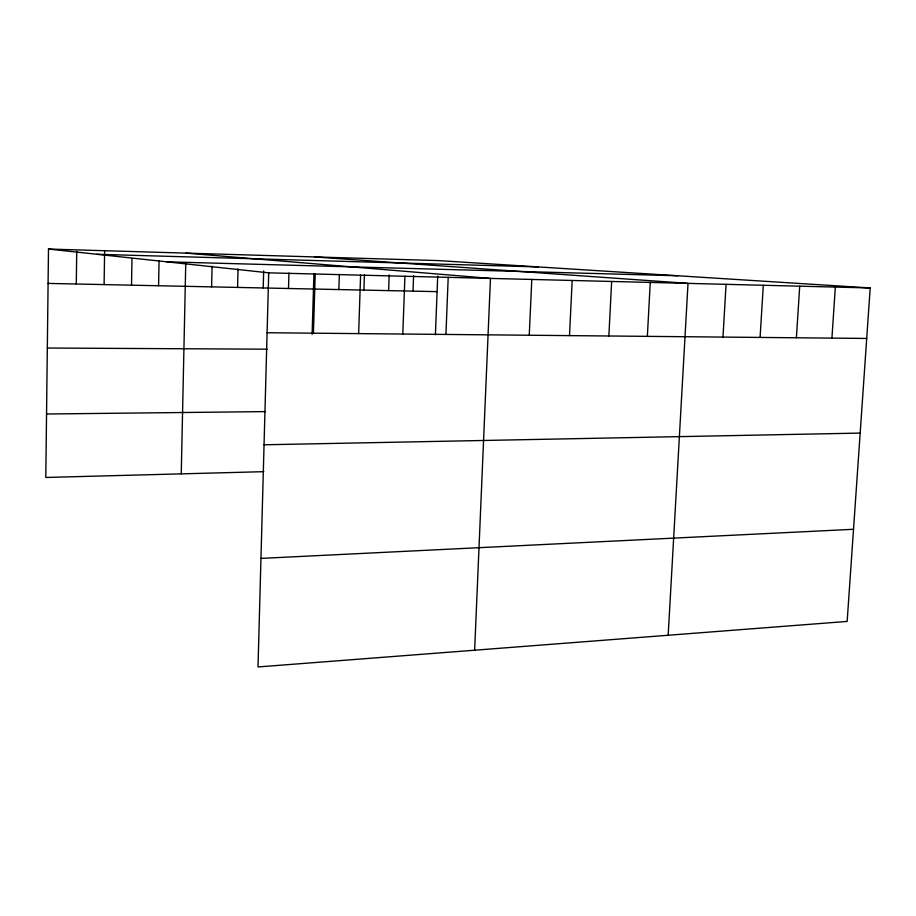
<?xml version="1.0" encoding="UTF-8"?>
<svg xmlns="http://www.w3.org/2000/svg" width="916" height="916" viewBox="0 0 916 916"><rect width="100%" height="100%" fill="white"/><g stroke="black" fill="none" stroke-linecap="round" stroke-linejoin="round"><path stroke-width="1.37" d="M48.491 249.049L268.72 272.842L258.014 666.951L847.151 621.426L870.2 287.956L438.306 260.591L48.491 249.049L45.8 477.465L263.842 471.671M76.28 284.006L76.738 251.305M104.092 284.601L104.63 250.709M131.515 285.185L131.984 258.541M158.571 285.758L159.063 260.682M181.254 473.87L185.765 262.8M211.596 286.868L212.077 266.27M237.576 287.418L238.034 268.915M263.213 287.968L263.659 270.987M288.506 288.506L288.952 273.048M312.104 334.363L313.936 273.678M313.421 333.184L315.219 274.01M338.863 289.571L339.344 274.319M358.637 333.607L360.606 275.155M363.904 290.097L364.419 274.949M388.624 290.624L389.185 274.892M402.8 334.031L404.918 276.266M413.013 291.139L413.597 275.51M435.409 334.798L437.699 276.117M445.932 334.443L448.199 277.353M474.637 650.211L490.472 278.418L185.971 253.114M529.253 335.233L531.795 279.449M569.512 335.622L572.168 280.468M608.865 335.989L611.648 281.464M647.36 336.355L650.257 282.426M668.176 635.257L688.019 283.376L314.451 256.927M722.964 337.077L726.079 284.338M760.085 337.431L763.303 285.265M796.393 337.775L799.714 286.181M831.934 338.119L835.335 287.074M260.968 558.405L853.517 529.288M264.048 444.787L860.17 433.085M46.544 414.009L265.468 411.605M47.323 348.034L267.174 349.191M267.094 332.737L866.708 338.451M48.09 283.41L437.092 291.643M268.72 272.842L870.2 287.956M166.804 261.827L677.771 275.762M96.89 254.282L538.448 266.934"/></g></svg>
